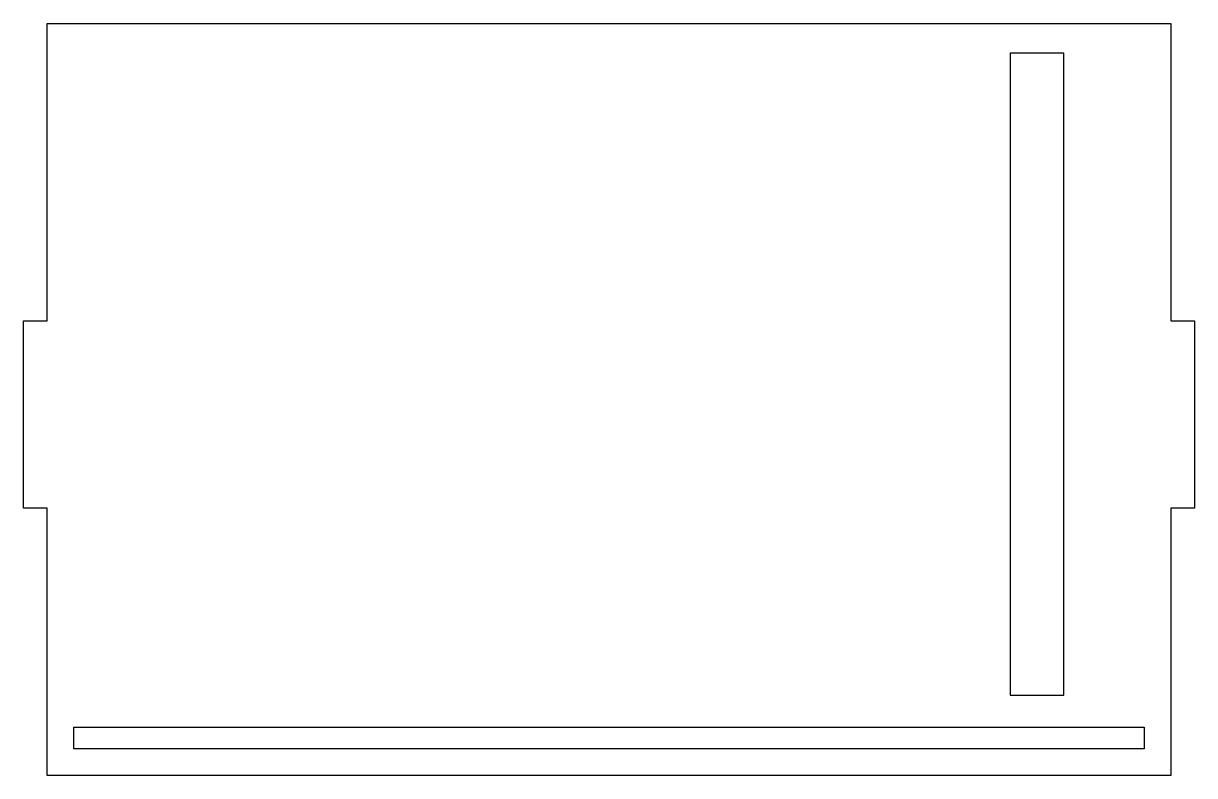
# Model space of a CAD drawing. Header units: millimetres. Extents: x -139 to 79, y -5 to 136.
import ezdxf

# ---------------------------------------------------------------- set-up
doc = ezdxf.new("R2010")
doc.units = ezdxf.units.MM
doc.layers.get('0').update_dxf_attribs({"linetype": 'CONTINUOUS'})

msp = doc.modelspace()

# ---------------------------------------------------------------- linework, layer by layer
for points in [[(75, -5), (-135, -5), (-135, 45), (-139.44, 45), (-139.44, 80), (-135, 80), (-135, 135.56), (75, 135.56), (75, 80), (79.44, 80), (79.44, 45), (75, 45), (75, 30)], [(55, 130), (45, 130), (45, 10), (55, 10)], [(70, 0), (-130, 0), (-130, 4.05), (70, 4.05)]]:
    msp.add_lwpolyline(points, close=True)

doc.saveas('drawing.dxf')
